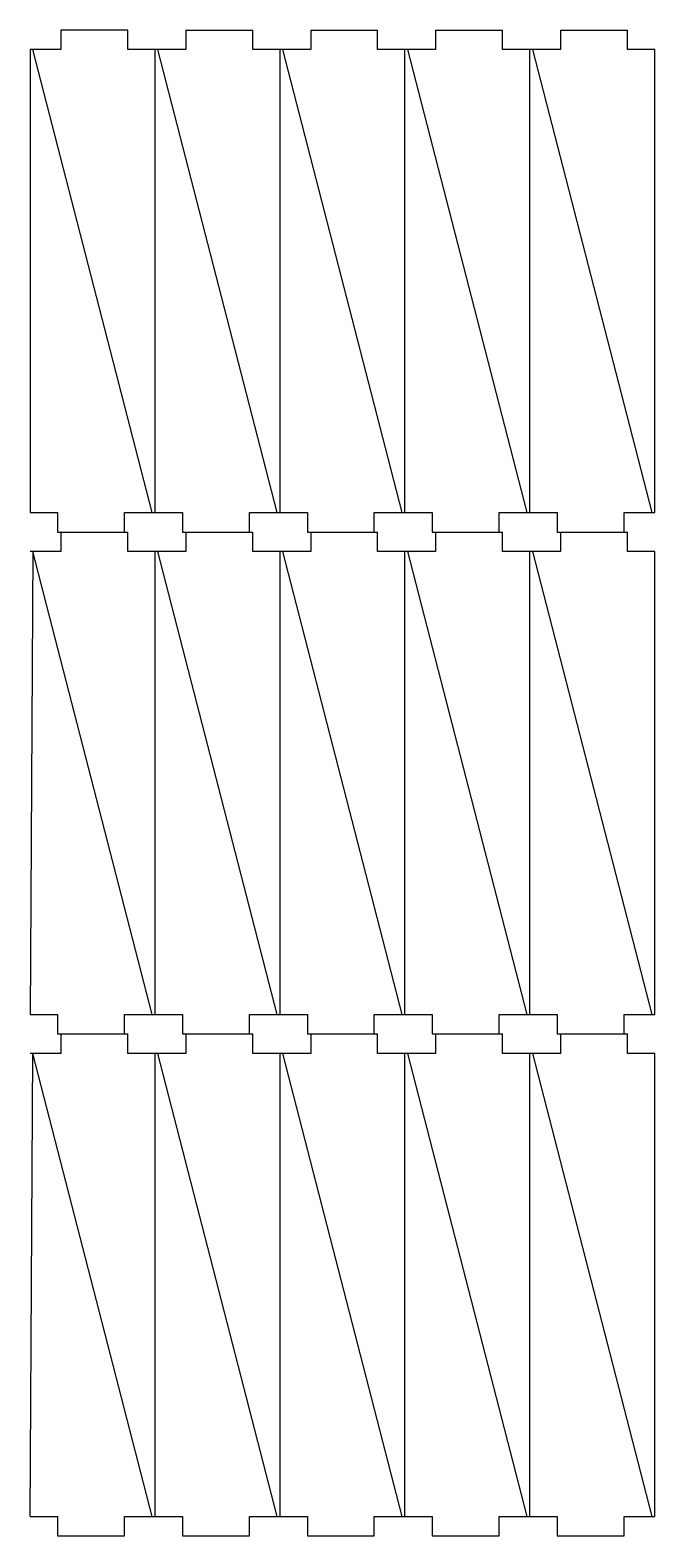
# Model space of a CAD drawing. Header units: millimetres. Extents: x 5 to 117, y -109 to 162.
import ezdxf

# ---------------------------------------------------------------- set-up
doc = ezdxf.new("R2010")
doc.units = ezdxf.units.MM
doc.layers.get('0').update_dxf_attribs({"linetype": 'CONTINUOUS'})

msp = doc.modelspace()

# ---------------------------------------------------------------- linework, layer by layer
for p, q in [((10.6, 161.51216), (10.6, 158.01216)), ((22.6, 161.51216), (10.6, 161.51216)), ((22.6, 158.01216), (22.6, 161.51216)), ((33, 161.51216), (33, 158.01216)), ((33, 161.51216), (45, 161.51216)), ((45, 158.01216), (45, 161.51216)), ((55.4, 161.51216), (55.4, 158.01216)), ((55.4, 161.51216), (67.4, 161.51216)), ((67.4, 158.01216), (67.4, 161.51216)), ((77.8, 161.51216), (77.8, 158.01216)), ((77.8, 161.51216), (89.8, 161.51216)), ((89.8, 158.01216), (89.8, 161.51216)), ((100.2, 161.51216), (100.2, 158.01216)), ((100.2, 161.51216), (112.2, 161.51216)), ((112.2, 158.01216), (112.2, 161.51216)), ((10.6, 158.01216), (5.6, 158.01216)), ((27.5, 158.01216), (22.6, 158.01216)), ((27.5, 75), (27.5, 158.01216)), ((28, 158.01216), (27.5, 158.01216)), ((49.4, 75), (28, 158.01216)), ((33, 158.01216), (28, 158.01216)), ((49.9, 158.01216), (45, 158.01216)), ((49.9, 75), (49.9, 158.01216)), ((50.4, 158.01216), (49.9, 158.01216)), ((71.8, 75), (50.4, 158.01216)), ((55.4, 158.01216), (50.4, 158.01216)), ((72.3, 158.01216), (67.4, 158.01216)), ((72.3, 75), (72.3, 158.01216)), ((72.8, 158.01216), (72.3, 158.01216)), ((94.2, 75), (72.8, 158.01216)), ((77.8, 158.01216), (72.8, 158.01216)), ((94.7, 158.01216), (89.8, 158.01216)), ((94.7, 75), (94.7, 158.01216)), ((95.2, 158.01216), (94.7, 158.01216)), ((116.6, 75), (95.2, 158.01216)), ((100.2, 158.01216), (95.2, 158.01216)), ((117.1, 158.01216), (112.2, 158.01216)), ((117.1, 75), (117.1, 158.01216)), ((27, 75), (27.5, 75)), ((27.5, 75), (32.4, 75)), ((32.4, 75), (32.4, 71.5)), ((44.4, 75), (49.4, 75)), ((44.4, 71.5), (44.4, 75)), ((49.4, 75), (49.9, 75)), ((49.9, 75), (54.8, 75)), ((54.8, 75), (54.8, 71.5)), ((66.8, 75), (71.8, 75)), ((66.8, 71.5), (66.8, 75)), ((71.8, 75), (72.3, 75)), ((72.3, 75), (77.2, 75)), ((77.2, 75), (77.2, 71.5)), ((89.2, 75), (94.2, 75)), ((89.2, 71.5), (89.2, 75)), ((94.2, 75), (94.7, 75)), ((94.7, 75), (99.6, 75)), ((99.6, 75), (99.6, 71.5)), ((111.6, 75), (116.6, 75)), ((111.6, 71.5), (111.6, 75)), ((116.6, 75), (117.1, 75)), ((10.6, 71.5), (10.6, 68)), ((22, 71.5), (22.6, 71.5)), ((22.6, 68), (22.6, 71.5)), ((32.4, 71.5), (45, 71.5)), ((33, 71.5), (33, 68)), ((45, 68), (45, 71.5)), ((54.8, 71.5), (67.4, 71.5)), ((55.4, 71.5), (55.4, 68)), ((67.4, 68), (67.4, 71.5)), ((77.2, 71.5), (89.8, 71.5)), ((77.8, 71.5), (77.8, 68)), ((89.8, 68), (89.8, 71.5)), ((99.6, 71.5), (112.2, 71.5)), ((100.2, 71.5), (100.2, 68)), ((112.2, 68), (112.2, 71.5)), ((5.6, 68), (5.1, 68)), ((5.6, 68), (5.1, -15.01216)), ((27, -15.01216), (5.6, 68)), ((10.6, 68), (5.6, 68)), ((27.5, 68), (22.6, 68)), ((27.5, -15.01216), (27.5, 68)), ((28, 68), (27.5, 68)), ((49.4, -15.01216), (28, 68)), ((33, 68), (28, 68)), ((49.9, 68), (45, 68)), ((49.9, -15.01216), (49.9, 68)), ((50.4, 68), (49.9, 68)), ((71.8, -15.01216), (50.4, 68)), ((55.4, 68), (50.4, 68)), ((72.3, 68), (67.4, 68)), ((72.3, -15.01216), (72.3, 68)), ((72.8, 68), (72.3, 68)), ((94.2, -15.01216), (72.8, 68)), ((77.8, 68), (72.8, 68)), ((94.7, 68), (89.8, 68)), ((94.7, -15.01216), (94.7, 68)), ((95.2, 68), (94.7, 68)), ((116.6, -15.01216), (95.2, 68)), ((100.2, 68), (95.2, 68)), ((117.1, 68), (112.2, 68)), ((117.1, -15.01216), (117.1, 68)), ((5.1, -15.01216), (10, -15.01216)), ((10, -15.01216), (10, -18.51216)), ((22, -15.01216), (27, -15.01216)), ((22, -18.51216), (22, -15.01216)), ((27, -15.01216), (27.5, -15.01216)), ((27.5, -15.01216), (32.4, -15.01216)), ((32.4, -15.01216), (32.4, -18.51216)), ((44.4, -15.01216), (49.4, -15.01216)), ((44.4, -18.51216), (44.4, -15.01216)), ((49.4, -15.01216), (49.9, -15.01216)), ((49.9, -15.01216), (54.8, -15.01216)), ((54.8, -15.01216), (54.8, -18.51216)), ((66.8, -15.01216), (71.8, -15.01216)), ((66.8, -18.51216), (66.8, -15.01216)), ((71.8, -15.01216), (72.3, -15.01216)), ((72.3, -15.01216), (77.2, -15.01216)), ((77.2, -15.01216), (77.2, -18.51216)), ((89.2, -15.01216), (94.2, -15.01216)), ((89.2, -18.51216), (89.2, -15.01216)), ((94.2, -15.01216), (94.7, -15.01216)), ((94.7, -15.01216), (99.6, -15.01216)), ((99.6, -15.01216), (99.6, -18.51216)), ((111.6, -15.01216), (116.6, -15.01216)), ((111.6, -18.51216), (111.6, -15.01216)), ((116.6, -15.01216), (117.1, -15.01216)), ((10, -18.51216), (22.6, -18.51216)), ((10.6, -18.51216), (10.6, -22.01216)), ((22.6, -22.01216), (22.6, -18.51216)), ((32.4, -18.51216), (45, -18.51216)), ((33, -18.51216), (33, -22.01216)), ((45, -22.01216), (45, -18.51216)), ((54.8, -18.51216), (67.4, -18.51216)), ((55.4, -18.51216), (55.4, -22.01216)), ((67.4, -22.01216), (67.4, -18.51216)), ((77.2, -18.51216), (89.8, -18.51216)), ((77.8, -18.51216), (77.8, -22.01216)), ((89.8, -22.01216), (89.8, -18.51216)), ((99.6, -18.51216), (112.2, -18.51216)), ((100.2, -18.51216), (100.2, -22.01216)), ((112.2, -22.01216), (112.2, -18.51216)), ((5.6, -22.01216), (5.1, -22.01216)), ((5.1, -105.02432), (5.6, -22.01216)), ((27, -105.02432), (5.6, -22.01216)), ((10.6, -22.01216), (5.6, -22.01216)), ((27.5, -22.01216), (22.6, -22.01216)), ((27.5, -105.02432), (27.5, -22.01216)), ((28, -22.01216), (27.5, -22.01216)), ((49.4, -105.02432), (28, -22.01216)), ((33, -22.01216), (28, -22.01216)), ((49.9, -22.01216), (45, -22.01216)), ((49.9, -105.02432), (49.9, -22.01216)), ((50.4, -22.01216), (49.9, -22.01216)), ((71.8, -105.02432), (50.4, -22.01216)), ((55.4, -22.01216), (50.4, -22.01216)), ((72.3, -22.01216), (67.4, -22.01216)), ((72.3, -105.02432), (72.3, -22.01216)), ((72.8, -22.01216), (72.3, -22.01216)), ((94.2, -105.02432), (72.8, -22.01216)), ((77.8, -22.01216), (72.8, -22.01216)), ((94.7, -22.01216), (89.8, -22.01216)), ((94.7, -105.02432), (94.7, -22.01216)), ((95.2, -22.01216), (94.7, -22.01216)), ((116.6, -105.02432), (95.2, -22.01216)), ((100.2, -22.01216), (95.2, -22.01216)), ((117.1, -22.01216), (112.2, -22.01216)), ((117.1, -105.02432), (117.1, -22.01216)), ((5.1, -105.02432), (10, -105.02432)), ((10, -105.02432), (10, -108.52432)), ((22, -105.02432), (27, -105.02432)), ((22, -108.52432), (22, -105.02432)), ((27, -105.02432), (27.5, -105.02432)), ((27.5, -105.02432), (32.4, -105.02432)), ((32.4, -105.02432), (32.4, -108.52432)), ((44.4, -105.02432), (49.4, -105.02432)), ((44.4, -108.52432), (44.4, -105.02432)), ((49.4, -105.02432), (49.9, -105.02432)), ((49.9, -105.02432), (54.8, -105.02432)), ((54.8, -105.02432), (54.8, -108.52432)), ((66.8, -105.02432), (71.8, -105.02432)), ((66.8, -108.52432), (66.8, -105.02432)), ((71.8, -105.02432), (72.3, -105.02432)), ((72.3, -105.02432), (77.2, -105.02432)), ((77.2, -105.02432), (77.2, -108.52432)), ((89.2, -105.02432), (94.2, -105.02432)), ((89.2, -108.52432), (89.2, -105.02432)), ((94.2, -105.02432), (94.7, -105.02432)), ((94.7, -105.02432), (99.6, -105.02432)), ((99.6, -105.02432), (99.6, -108.52432)), ((111.6, -105.02432), (116.6, -105.02432)), ((111.6, -108.52432), (111.6, -105.02432)), ((116.6, -105.02432), (117.1, -105.02432)), ((10, -108.52432), (22, -108.52432)), ((32.4, -108.52432), (44.4, -108.52432)), ((54.8, -108.52432), (66.8, -108.52432)), ((77.2, -108.52432), (89.2, -108.52432)), ((99.6, -108.52432), (111.6, -108.52432))]:
    msp.add_line(p, q)
msp.add_lwpolyline([(22, 71.5), (22, 75), (27, 75), (5.6, 158.01216), (5.1, 158.01216), (5.1, 75), (10, 75), (10, 71.5)], close=True)

doc.saveas('drawing.dxf')
